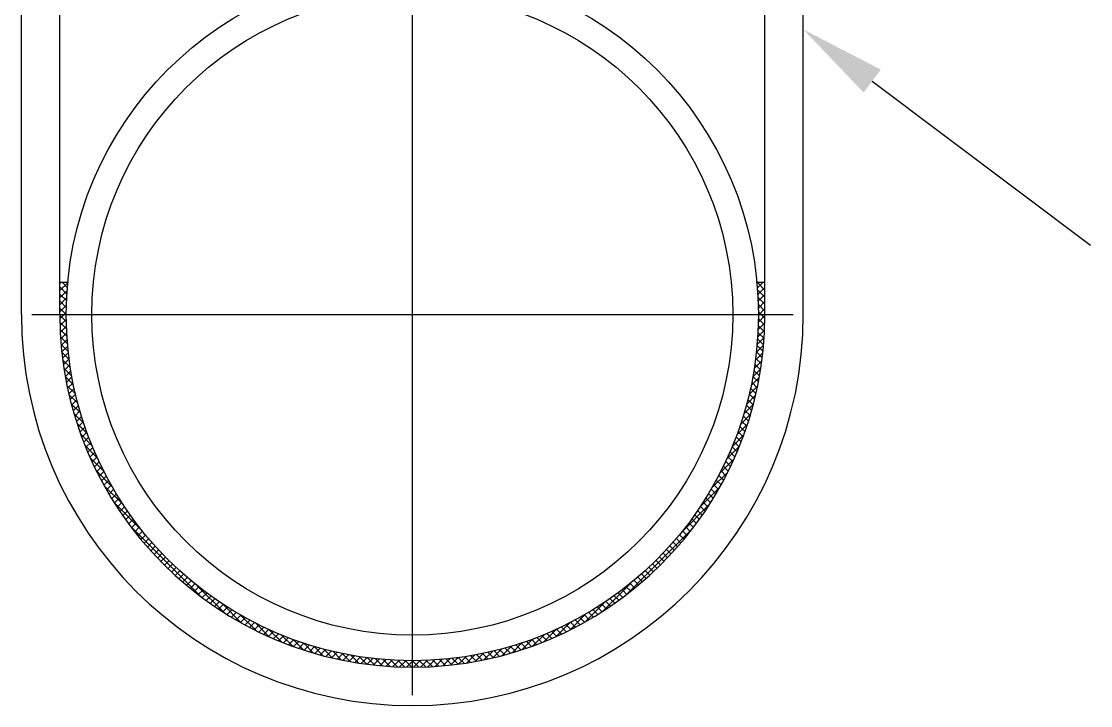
# Model space of a CAD drawing. Extents: x -409572 to -157272, y 600795 to 878326.
# Drawn here: x -397332 to -396091, y 817686 to 818480 of the extents above; entities that cross this region are included whole.
import ezdxf

# ---------------------------------------------------------------- set-up
doc = ezdxf.new("R2010")
doc.units = 0
doc.header["$LTSCALE"] = 1000
doc.header["$MEASUREMENT"] = 0
doc.linetypes.add('CENTER', pattern=[2, 1.25, -0.25, 0.25, -0.25])
doc.layers.get('0').update_dxf_attribs({"linetype": 'CONTINUOUS'})

msp = doc.modelspace()

# ---------------------------------------------------------------- linework, layer by layer
at = {"linetype": 'CONTINUOUS'}
for p, q in [((-397332.1, 818139.7), (-397332.1, 818802)), ((-397287.5, 818139.7), (-397287.5, 818802)), ((-396468.9, 818139.7), (-396468.9, 818802)), ((-396424.3, 818139.7), (-396424.3, 818802)), ((-397277.4, 818176.9), (-397287.5, 818176.9)), ((-396468.9, 818176.9), (-396479, 818176.9))]:
    msp.add_line(p, q, dxfattribs=at)
at = {"color": 0, "linetype": 'CENTER'}
for p, q in [((-396878.2, 817697.7), (-396878.2, 818558.1)), ((-397320.2, 818139.7), (-396436.2, 818139.7))]:
    msp.add_line(p, q, dxfattribs=at)
for p, q in [((-397287.5, 818175.6), (-397286.2, 818176.9)), ((-397287.5, 818167.5), (-397278.4, 818176.6)), ((-397279.3, 818163.6), (-397287.5, 818171.8)), ((-397278.8, 818171.2), (-397284.4, 818176.9)), ((-396477.6, 818170.6), (-396471.3, 818176.9)), ((-396468.9, 818168.2), (-396477.6, 818176.9)), ((-396477, 818163), (-396468.9, 818171.1)), ((-396468.9, 818176.3), (-396469.5, 818176.9)), ((-397287.5, 818159.3), (-397279.1, 818167.7)), ((-397279.7, 818155.9), (-397287.5, 818163.6)), ((-397287.5, 818151.2), (-397279.6, 818159.1)), ((-396468.9, 818160), (-396477.4, 818168.5)), ((-396468.9, 818151.9), (-396476.9, 818159.8)), ((-396476.7, 818155.2), (-396468.9, 818162.9)), ((-397280, 818148), (-397287.5, 818155.5)), ((-397287.5, 818143), (-397279.9, 818150.6)), ((-397280.1, 818139.9), (-397287.5, 818147.3)), ((-396468.9, 818143.7), (-396476.5, 818151.3)), ((-396476.4, 818147.3), (-396468.9, 818154.8)), ((-396476.4, 818139.2), (-396468.9, 818146.6)), ((-397287.5, 818134.9), (-397280, 818142.3)), ((-397280, 818131.7), (-397287.5, 818139.2)), ((-397287.3, 818126.9), (-397280, 818134.2)), ((-396476.5, 818130.9), (-396468.9, 818138.5)), ((-396468.9, 818135.6), (-396476.4, 818143)), ((-396469.1, 818127.6), (-396476.4, 818134.9)), ((-397279.7, 818123.3), (-397287.4, 818130.9)), ((-397279.3, 818114.7), (-397287.1, 818122.5)), ((-397287, 818119.1), (-397279.8, 818126.2)), ((-396477.2, 818113.9), (-396469.3, 818121.8)), ((-396476.7, 818122.5), (-396469, 818130.2)), ((-396469.4, 818119.8), (-396476.6, 818126.9)), ((-397278.6, 818105.9), (-397286.7, 818113.9)), ((-397286.5, 818111.4), (-397279.5, 818118.4)), ((-397285.9, 818103.8), (-397279, 818110.8)), ((-396477.9, 818105.1), (-396469.8, 818113.2)), ((-396470.4, 818104.5), (-396477.4, 818111.4)), ((-396469.9, 818112.1), (-396476.9, 818119.1)), ((-397277.8, 818096.9), (-397286, 818105.1)), ((-397285.2, 818096.4), (-397278.4, 818103.2)), ((-397276.7, 818087.6), (-397285.2, 818096.1)), ((-397284.4, 818089.1), (-397277.6, 818095.8)), ((-396479.9, 818086.8), (-396471.3, 818095.3)), ((-396478.7, 818096.1), (-396470.5, 818104.3)), ((-396472, 818089.7), (-396478.7, 818096.5)), ((-396471.2, 818097.1), (-396478, 818103.9)), ((-397275.3, 818078.1), (-397284.1, 818086.9)), ((-397283.4, 818081.9), (-397276.8, 818088.5)), ((-396481.2, 818077.3), (-396472.5, 818086)), ((-396472.9, 818082.5), (-396479.6, 818089.2)), ((-397273.7, 818068.3), (-397282.7, 818077.4)), ((-397282.3, 818074.8), (-397275.8, 818081.4)), ((-397281.1, 818067.9), (-397274.7, 818074.3)), ((-396482.9, 818067.4), (-396473.8, 818076.5)), ((-396475.2, 818068.5), (-396481.6, 818074.9)), ((-396474, 818075.5), (-396480.5, 818082)), ((-397271.7, 818058.2), (-397281.1, 818067.6)), ((-397279.9, 818061), (-397273.5, 818067.4)), ((-397278.5, 818054.2), (-397272.2, 818060.5)), ((-396484.9, 818057.3), (-396475.5, 818066.7)), ((-396477.8, 818054.8), (-396484.1, 818061.1)), ((-396476.4, 818061.6), (-396482.8, 818068)), ((-397269.4, 818047.7), (-397279.2, 818057.5)), ((-397277, 818047.6), (-397270.8, 818053.8)), ((-397266.7, 818036.9), (-397276.9, 818047.1)), ((-397275.4, 818041), (-397269.3, 818047.2)), ((-396490, 818035.9), (-396479.8, 818046.1)), ((-396487.2, 818046.8), (-396477.4, 818056.6)), ((-396480.9, 818041.6), (-396487, 818047.7)), ((-396479.3, 818048.1), (-396485.5, 818054.4)), ((-397263.5, 818025.6), (-397274.2, 818036.3)), ((-397273.8, 818034.5), (-397267.6, 818040.6)), ((-397272, 818028.1), (-397266, 818034.2)), ((-396493.2, 818024.5), (-396482.5, 818035.3)), ((-396484.3, 818028.7), (-396490.3, 818034.7)), ((-396482.5, 818035.1), (-396488.6, 818041.2)), ((-397259.8, 818013.7), (-397271.1, 818025)), ((-397270.2, 818021.8), (-397264.2, 818027.8)), ((-397268.2, 818015.6), (-397262.3, 818021.5)), ((-396497, 818012.6), (-396485.6, 818024)), ((-396488, 818016.1), (-396494, 818022.1)), ((-396486.1, 818022.4), (-396492.1, 818028.4)), ((-397255.4, 818001.2), (-397267.5, 818013.2)), ((-397266.2, 818009.4), (-397260.3, 818015.3)), ((-397264.1, 818003.4), (-397258.3, 818009.2)), ((-396501.4, 818000), (-396489.3, 818012.2)), ((-396492.1, 818003.9), (-396497.9, 818009.8)), ((-396490, 818010), (-396495.9, 818015.9)), ((-397250.3, 817987.9), (-397263.2, 818000.8)), ((-397262, 817997.4), (-397256.2, 818003.2)), ((-397259.7, 817991.5), (-397254, 817997.3)), ((-396506.6, 817986.7), (-396493.6, 817999.7)), ((-396496.5, 817992), (-396502.3, 817997.8)), ((-396494.3, 817997.9), (-396500.1, 818003.7)), ((-397244.1, 817973.6), (-397258.2, 817987.7)), ((-397257.4, 817985.7), (-397251.7, 817991.4)), ((-397255, 817979.9), (-397249.3, 817985.6)), ((-396512.9, 817972.2), (-396498.7, 817986.5)), ((-396501.2, 817980.4), (-396506.9, 817986.1)), ((-396498.8, 817986.2), (-396504.5, 817991.9)), ((-397252.6, 817974.2), (-397246.9, 817979.9)), ((-397236.6, 817957.9), (-397252.3, 817973.6)), ((-397250, 817968.6), (-397244.4, 817974.2)), ((-396520.6, 817956.4), (-396504.7, 817972.3)), ((-396506.2, 817969.1), (-396511.8, 817974.7)), ((-396503.6, 817974.7), (-396509.3, 817980.4)), ((-397247.4, 817963), (-397241.8, 817968.6)), ((-397244.7, 817957.6), (-397239.2, 817963.1)), ((-396511.4, 817958), (-396517, 817963.6)), ((-396508.8, 817963.5), (-396514.4, 817969.1)), ((-397227, 817940.2), (-397245.1, 817958.2)), ((-397242, 817952.2), (-397236.5, 817957.7)), ((-397239.2, 817946.8), (-397233.7, 817952.3)), ((-397236.3, 817941.5), (-397230.9, 817947)), ((-396530.3, 817938.5), (-396512.1, 817956.8)), ((-396519.8, 817942), (-396525.3, 817947.5)), ((-396517, 817947.3), (-396522.5, 817952.8)), ((-396514.2, 817952.6), (-396519.7, 817958.2)), ((-397214.1, 817919.1), (-397236.1, 817941.1)), ((-397233.4, 817936.3), (-397227.9, 817941.8)), ((-397230.4, 817931.2), (-397225, 817936.6)), ((-396543.7, 817917), (-396521.2, 817939.5)), ((-396525.8, 817931.6), (-396531.2, 817937.1)), ((-396522.8, 817936.8), (-396528.2, 817942.2)), ((-397227.3, 817926.1), (-397221.9, 817931.5)), ((-397224.2, 817921.1), (-397218.8, 817926.5)), ((-397192.8, 817889.6), (-397224.2, 817921.1)), ((-397221, 817916.1), (-397215.6, 817921.5)), ((-396535.1, 817916.5), (-396540.5, 817921.9)), ((-396531.9, 817921.5), (-396537.3, 817926.9)), ((-396528.8, 817926.5), (-396534.2, 817931.9)), ((-397217.8, 817911.2), (-397212.4, 817916.6)), ((-397214.5, 817906.4), (-397209.1, 817911.7)), ((-396566.6, 817886), (-396533.4, 817919.1)), ((-396541.7, 817906.8), (-396547, 817912.1)), ((-396538.4, 817911.6), (-396543.7, 817917)), ((-397211.1, 817901.6), (-397205.8, 817906.9)), ((-397207.7, 817896.8), (-397202.4, 817902.2)), ((-397204.2, 817892.2), (-397198.9, 817897.5)), ((-396551.9, 817892.6), (-396557.2, 817897.9)), ((-396548.4, 817897.3), (-396553.8, 817902.6)), ((-396545, 817902), (-396550.4, 817907.3)), ((-397122.9, 817811.6), (-397206.3, 817895)), ((-397200.6, 817887.6), (-397195.3, 817892.9)), ((-397197, 817883), (-397191.7, 817888.3)), ((-397193.4, 817878.6), (-397188.1, 817883.8)), ((-396630.7, 817813.7), (-396552.3, 817892.1)), ((-396562.7, 817878.9), (-396568, 817884.2)), ((-396559.1, 817883.4), (-396564.4, 817888.7)), ((-396555.5, 817888), (-396560.8, 817893.3)), ((-397189.7, 817874.1), (-397184.4, 817879.4)), ((-397185.9, 817869.8), (-397180.6, 817875)), ((-396570.2, 817870.1), (-396575.5, 817875.4)), ((-396566.4, 817874.5), (-396571.7, 817879.8)), ((-397182, 817865.4), (-397176.8, 817870.7)), ((-397178.1, 817861.2), (-397172.9, 817866.5)), ((-397174.2, 817857), (-397168.9, 817862.3)), ((-396581.9, 817857.4), (-396587.1, 817862.6)), ((-396577.9, 817861.6), (-396583.2, 817866.8)), ((-396574, 817865.8), (-396579.3, 817871.1)), ((-397170.2, 817852.9), (-397164.9, 817858.1)), ((-397166.1, 817848.8), (-397160.8, 817854)), ((-397162, 817844.7), (-397156.7, 817850)), ((-396594.1, 817845.1), (-396599.3, 817850.4)), ((-396590, 817849.1), (-396595.2, 817854.4)), ((-396585.9, 817853.2), (-396591.2, 817858.5)), ((-397157.8, 817840.8), (-397152.5, 817846)), ((-397153.6, 817836.9), (-397148.3, 817842.1)), ((-397149.3, 817833), (-397144, 817838.3)), ((-397144.9, 817829.2), (-397139.6, 817834.5)), ((-396611.1, 817829.5), (-396616.4, 817834.8)), ((-396606.8, 817833.3), (-396612, 817838.6)), ((-396602.5, 817837.2), (-396607.8, 817842.5)), ((-396598.2, 817841.1), (-396603.5, 817846.4)), ((-397140.5, 817825.5), (-397135.2, 817830.8)), ((-397136, 817821.8), (-397130.7, 817827.1)), ((-397131.5, 817818.2), (-397126.2, 817823.5)), ((-397096.8, 817793.7), (-397128.3, 817825.1)), ((-396657.6, 817794.9), (-396624.5, 817828)), ((-396624.5, 817818.5), (-396629.8, 817823.8)), ((-396620, 817822.1), (-396625.3, 817827.4)), ((-396615.5, 817825.8), (-396620.8, 817831.1)), ((-397126.9, 817814.6), (-397121.6, 817819.9)), ((-397122.3, 817811.1), (-397116.9, 817816.4)), ((-397117.6, 817807.7), (-397112.2, 817813)), ((-397112.8, 817804.3), (-397107.4, 817809.6)), ((-396643.2, 817804.6), (-396648.6, 817809.9)), ((-396638.4, 817808), (-396643.8, 817813.3)), ((-396633.7, 817811.4), (-396639.1, 817816.7)), ((-396629.1, 817814.9), (-396634.4, 817820.2)), ((-397108, 817801), (-397102.6, 817806.3)), ((-397103.1, 817797.7), (-397097.7, 817803.1)), ((-397076.8, 817781.8), (-397098.8, 817803.8)), ((-397098.1, 817794.5), (-397092.7, 817799.9)), ((-396678, 817782.7), (-396655.5, 817805.2)), ((-396662.9, 817791.6), (-396668.3, 817797)), ((-396657.9, 817794.8), (-396663.2, 817800.2)), ((-396652.9, 817798), (-396658.3, 817803.4)), ((-396648, 817801.3), (-396653.4, 817806.6)), ((-397093.1, 817791.4), (-397087.7, 817796.8)), ((-397088.1, 817788.3), (-397082.6, 817793.7)), ((-397082.9, 817785.3), (-397077.5, 817790.7)), ((-397059.7, 817772.8), (-397077.7, 817790.8)), ((-397077.7, 817782.3), (-397072.2, 817787.8)), ((-397072.5, 817779.4), (-397067, 817784.9)), ((-396695.3, 817773.5), (-396677, 817791.8)), ((-396683.5, 817779.7), (-396689, 817785.2)), ((-396678.2, 817782.6), (-396683.7, 817788)), ((-396673, 817785.5), (-396678.5, 817791)), ((-396667.9, 817788.5), (-396673.3, 817794)), ((-397067.1, 817776.6), (-397061.6, 817782.1)), ((-397061.7, 817773.8), (-397056.2, 817779.4)), ((-397044.3, 817765.6), (-397060, 817781.3)), ((-397056.3, 817771.2), (-397050.7, 817776.7)), ((-397050.7, 817768.5), (-397045.1, 817774.1)), ((-397030.2, 817759.7), (-397044.3, 817773.8)), ((-396725, 817760.1), (-396710.8, 817774.4)), ((-396710.8, 817766.2), (-396694.9, 817782.1)), ((-396705.2, 817768.8), (-396710.8, 817774.4)), ((-396699.7, 817771.4), (-396705.2, 817777)), ((-396694.2, 817774.1), (-396699.8, 817779.6)), ((-396688.8, 817776.8), (-396694.3, 817782.4)), ((-397045.2, 817766), (-397039.5, 817771.6)), ((-397039.5, 817763.5), (-397033.8, 817769.2)), ((-397033.7, 817761.1), (-397028, 817766.8)), ((-397017.1, 817754.7), (-397030, 817767.6)), ((-397027.9, 817758.8), (-397022.2, 817764.5)), ((-397022, 817756.5), (-397016.3, 817762.3)), ((-397004.7, 817750.4), (-397016.7, 817762.5)), ((-397016.1, 817754.3), (-397010.2, 817760.1)), ((-396750.7, 817750.8), (-396738.6, 817762.9)), ((-396739.8, 817754.5), (-396745.6, 817760.3)), ((-396733.9, 817756.7), (-396739.6, 817762.5)), ((-396738.2, 817755.1), (-396725.2, 817768.1)), ((-396728, 817759), (-396733.7, 817764.7)), ((-396722.2, 817761.3), (-396727.9, 817767)), ((-396716.4, 817763.7), (-396722.1, 817769.4)), ((-396710.8, 817766.2), (-396716.4, 817771.8)), ((-397010, 817752.2), (-397004.2, 817758.1)), ((-396992.9, 817746.8), (-397004.2, 817758.1)), ((-397003.9, 817750.2), (-396998, 817756.1)), ((-396997.7, 817748.2), (-396991.7, 817754.2)), ((-396981.6, 817743.7), (-396992.3, 817754.4)), ((-396991.4, 817746.4), (-396985.4, 817752.4)), ((-396985.1, 817744.6), (-396979, 817750.7)), ((-396970.8, 817741), (-396981, 817751.2)), ((-396978.6, 817742.9), (-396972.5, 817749)), ((-396972, 817741.3), (-396965.8, 817747.5)), ((-396960.4, 817738.7), (-396970.1, 817748.5)), ((-396795.1, 817738.9), (-396785.3, 817748.7)), ((-396783.8, 817741.4), (-396790, 817747.6)), ((-396784.7, 817741.2), (-396774.4, 817751.5)), ((-396777.3, 817743), (-396783.4, 817749.2)), ((-396770.8, 817744.7), (-396776.9, 817750.8)), ((-396773.8, 817743.9), (-396763.1, 817754.7)), ((-396764.4, 817746.5), (-396770.5, 817752.5)), ((-396758.2, 817748.4), (-396764.1, 817754.4)), ((-396762.5, 817747.1), (-396751.2, 817758.5)), ((-396752, 817750.3), (-396757.9, 817756.3)), ((-396745.9, 817752.4), (-396751.7, 817758.3)), ((-396965.4, 817739.8), (-396959.1, 817746.1)), ((-396950.3, 817736.8), (-396959.7, 817746.2)), ((-396958.7, 817738.4), (-396952.3, 817744.7)), ((-396951.8, 817737.1), (-396945.4, 817743.5)), ((-396940.5, 817735.2), (-396949.6, 817744.2)), ((-396944.9, 817735.9), (-396938.4, 817742.4)), ((-396931, 817733.8), (-396939.8, 817742.6)), ((-396937.8, 817734.8), (-396931.2, 817741.3)), ((-396930.7, 817733.8), (-396924, 817740.5)), ((-396921.8, 817732.7), (-396930.3, 817741.2)), ((-396923.4, 817732.9), (-396916.6, 817739.7)), ((-396912.8, 817731.9), (-396921, 817740.1)), ((-396916, 817732.1), (-396909.1, 817739)), ((-396904, 817731.2), (-396912, 817739.3)), ((-396908.5, 817731.5), (-396901.5, 817738.5)), ((-396895.4, 817730.8), (-396903.2, 817738.6)), ((-396900.8, 817731), (-396893.7, 817738.1)), ((-396886.9, 817730.5), (-396894.6, 817738.2)), ((-396893, 817730.7), (-396885.8, 817737.9)), ((-396878.7, 817730.4), (-396886.2, 817737.9)), ((-396885.1, 817730.5), (-396877.7, 817737.8)), ((-396870.6, 817730.5), (-396878, 817737.8)), ((-396877, 817730.4), (-396869.5, 817737.9)), ((-396862.7, 817730.7), (-396869.9, 817737.9)), ((-396868.7, 817730.5), (-396861, 817738.2)), ((-396854.9, 817731.1), (-396862, 817738.2)), ((-396860.3, 817730.8), (-396852.4, 817738.7)), ((-396847.3, 817731.6), (-396854.3, 817738.5)), ((-396851.7, 817731.3), (-396843.6, 817739.3)), ((-396839.8, 817732.2), (-396846.6, 817739.1)), ((-396842.9, 817731.9), (-396834.6, 817740.2)), ((-396832.4, 817733), (-396839.1, 817739.7)), ((-396833.8, 817732.8), (-396825.3, 817741.3)), ((-396825.1, 817733.9), (-396831.8, 817740.5)), ((-396824.6, 817733.9), (-396815.8, 817742.7)), ((-396818, 817734.9), (-396824.5, 817741.4)), ((-396810.9, 817736), (-396817.4, 817742.5)), ((-396815.1, 817735.3), (-396806, 817744.4)), ((-396804, 817737.2), (-396810.4, 817743.6)), ((-396805.3, 817736.9), (-396795.8, 817746.4)), ((-396797.2, 817738.5), (-396803.5, 817744.8)), ((-396790.4, 817739.9), (-396796.7, 817746.2))]:
    msp.add_line(p, q)
msp.add_lwpolyline([(-396344.3, 818410.8), (-396090.7, 818220.4)])
at = {"linetype": 'CONTINUOUS'}
for radius in [401.8, 372.1]:
    msp.add_circle((-396878.2, 818139.7), radius, dxfattribs=at)
for radius in [453.9, 409.3]:
    msp.add_arc((-396878.2, 818139.7), radius, 180, 0, dxfattribs=at)
msp.add_solid([(-396354.3, 818397.5), (-396424.3, 818470.8), (-396334.3, 818424.1)])

doc.saveas('drawing.dxf')
